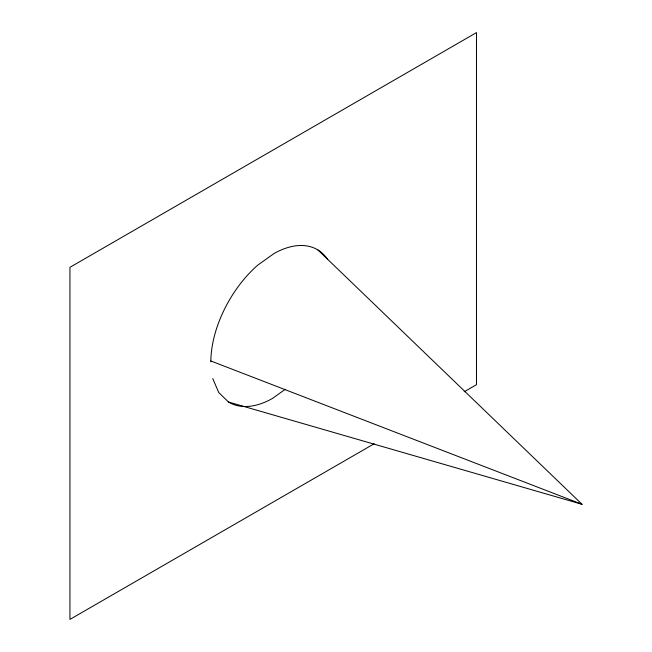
<?xml version="1.0" encoding="UTF-8"?>
<svg xmlns="http://www.w3.org/2000/svg" width="652" height="652" viewBox="0 0 652 652"><rect width="100%" height="100%" fill="white"/><g stroke="black" fill="none" stroke-linecap="round" stroke-linejoin="round"><path stroke-width="0.98" d="M285.274 389.301L272.324 398.527A88.207 50.929 -60 0 1 228.485 402.015L218.762 392.553L212.748 378.551M374.191 443.743L69.943 619.4L69.943 267.32L476.49 32.6L476.49 384.68L464.142 391.811M228.485 402.015L582.057 504.306L317.948 249.985M327.671 259.447A88.207 50.929 -60 0 0 274.109 253.473L257.939 264.997A88.207 50.929 -60 0 0 210.849 360.972L582.057 504.306M210.849 360.972L210.955 361.95"/></g></svg>
